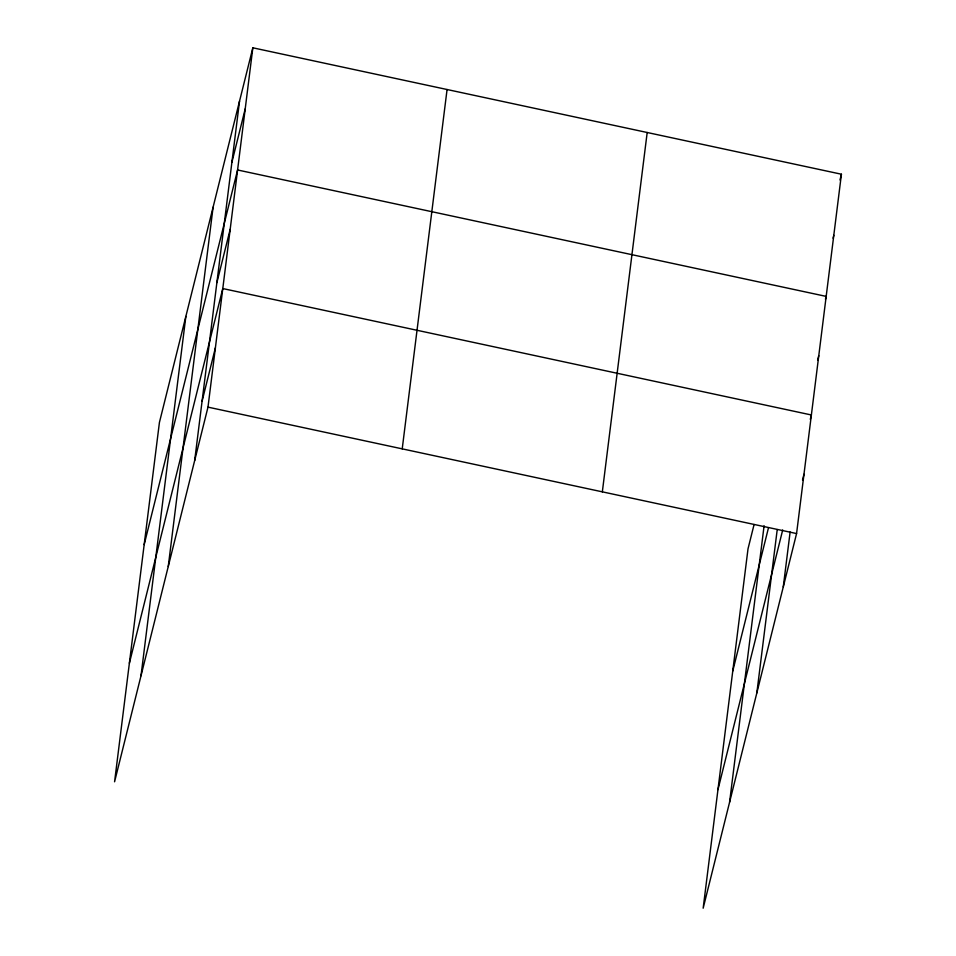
<?xml version="1.0" encoding="UTF-8"?>
<svg xmlns="http://www.w3.org/2000/svg" width="956" height="956" viewBox="0 0 956 956"><rect width="100%" height="100%" fill="white"/><g stroke="black" fill="none" stroke-linecap="round" stroke-linejoin="round"><path stroke-width="1.43" d="M141.01 675.761L185.858 316.424M168.244 566.538L213.092 207.189M194.677 460.517L239.526 101.181M252.838 47.8L159.425 422.433L114.577 781.781L207.99 407.137L252.838 47.8L841.423 174.219L796.575 533.567L703.162 908.2L748.01 548.864L754.081 524.509M402.225 448.854L447.073 89.517M602.34 491.838L647.188 132.502M729.595 802.18L764.095 525.752M756.829 692.957L777.228 529.552M783.263 586.948L790.122 531.99M231.902 162.269L245.214 108.888M144.177 544.609L237.59 169.977L826.175 296.396L825.446 299.288M216.881 282.641L230.193 229.261M129.383 663.189L222.784 288.557L811.369 414.976L810.294 419.314M202.075 401.233L215.387 347.853M839.977 179.991L841.423 174.219M833.07 238.199L833.799 235.307M732.762 671.04L768.516 527.652M817.691 360.018L818.766 355.692M717.968 789.62L782.701 529.971M802.526 480.043L803.972 474.272M207.99 407.137L796.575 533.567"/></g></svg>
